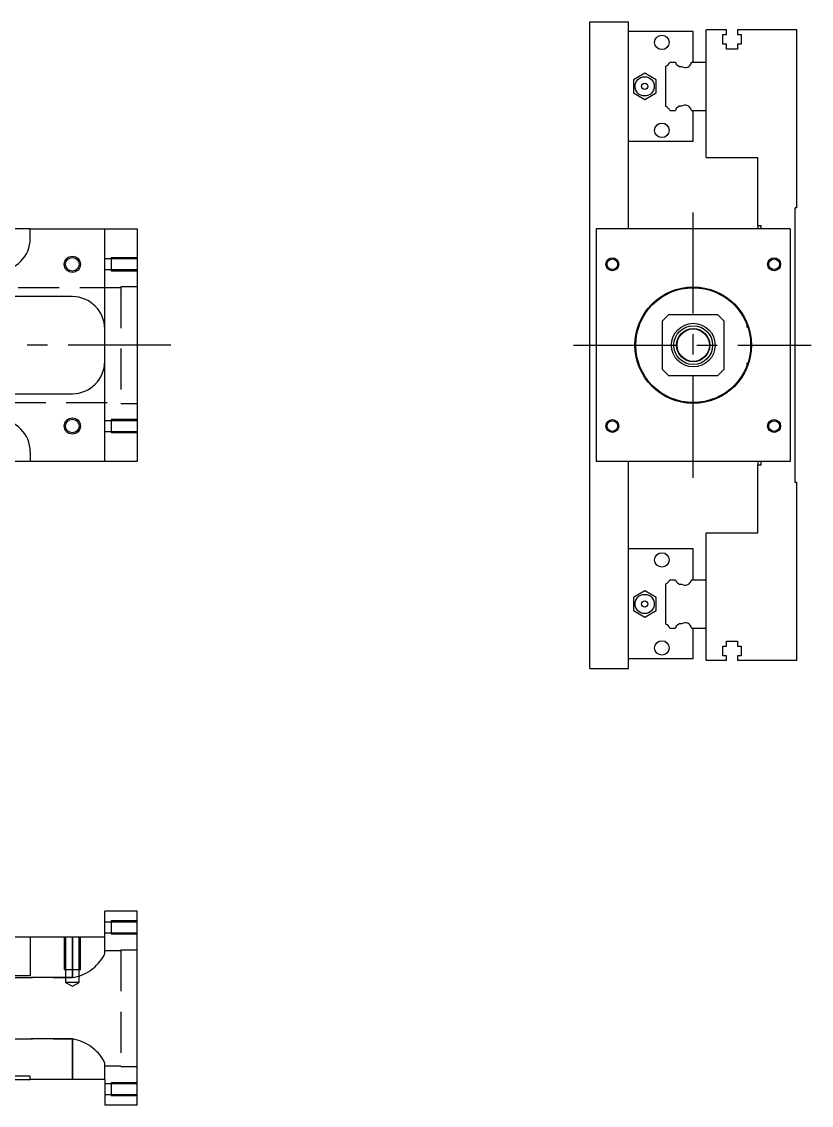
# Model space of a CAD drawing. Extents: x -14 to 711, y -263 to 102.
# Drawn here: x 467.3 to 711.4, y -235 to 100 of the extents above; entities that cross this region are included whole.
import ezdxf

# ---------------------------------------------------------------- set-up
doc = ezdxf.new("R2010")
doc.units = 0
doc.linetypes.add('CENTER', pattern=[50.8, 31.75, -6.35, 6.35, -6.35])
doc.linetypes.add('DASHED', pattern=[19.05, 12.7, -6.35])
doc.layers.get('0').update_dxf_attribs({"linetype": 'CONTINUOUS'})
doc.layers.add('CENTER', color=1, linetype='CENTER')

msp = doc.modelspace()

# ---------------------------------------------------------------- linework, layer by layer
at = {"color": 7, "linetype": 'CONTINUOUS'}
for p, q in [((642.89, 100), (654.89, 100)), ((642.89, -100), (642.89, 100)), ((654.89, 36), (654.89, 100)), ((678.89, 87.5), (678.89, 97.5)), ((685.19, 97.5), (678.89, 97.5)), ((685.19, 96), (685.19, 97.5)), ((688.59, 97.5), (688.59, 96)), ((706.89, 97.5), (688.59, 97.5)), ((706.89, 42.5), (706.89, 97.5)), ((674.89, 97), (654.89, 97)), ((674.89, 87.5), (674.89, 97)), ((684.04, 96), (685.19, 96)), ((684.04, 93), (684.04, 96)), ((688.59, 96), (689.74, 96)), ((689.74, 96), (689.74, 93)), ((685.19, 93), (684.04, 93)), ((685.19, 91.5), (685.19, 93)), ((688.59, 91.5), (685.19, 91.5)), ((688.59, 93), (688.59, 91.5)), ((689.74, 93), (688.59, 93)), ((667.642272, 87.5), (669.41668, 87.5)), ((674.367372, 87.5), (678.89, 87.5)), ((678.89, 72.5), (678.89, 87.5)), ((678.89, 72.5), (678.89, 87.5)), ((659.88996, 84.041452), (656.38996, 82.020726)), ((663.389959, 82.020726), (659.88996, 84.041452)), ((666.39, 73.752272), (666.39, 86.247728)), ((656.38996, 82.020726), (656.389959, 77.979274)), ((663.389959, 77.979274), (663.389959, 82.020726)), ((656.389959, 77.979274), (659.88996, 75.958548)), ((659.88996, 75.958548), (663.389959, 77.979274)), ((667.642272, 72.5), (669.41668, 72.5)), ((674.367372, 72.5), (678.89, 72.5)), ((674.89, 63), (674.89, 72.5)), ((678.89, 58), (678.89, 72.5)), ((674.89, 63), (654.89, 63)), ((678.89, 58), (694.89, 58)), ((694.89, 37), (694.89, 58)), ((706.89, 42.5), (706.39, 42.5)), ((706.39, -42.5), (706.39, 42.5)), ((694.89, 37), (695.89, 37)), ((694.89, 37), (694.89, 36)), ((695.89, 36), (695.89, 37)), ((470, 36), (425, 36)), ((470, 33), (470, 36)), ((470, 36), (493, 36)), ((493, -36), (493, 36)), ((493, 36), (503, 36)), ((503, 36), (503, -36)), ((644.89, 36), (644.89, -36)), ((704.89, 36), (644.89, 36)), ((704.89, 36), (704.89, -36)), ((483, 15), (458, 15)), ((667.39, 9.5), (665.39, 7.5)), ((665.39, -7.5), (665.39, 7.5)), ((667.39, 9.5), (682.39, 9.5)), ((684.39, 7.5), (682.39, 9.5)), ((684.39, 7.5), (684.39, -7.5)), ((691.49, 6.959886), (691.49, 6.285102)), ((691.49, 6.285102), (691.49, 5.499994)), ((691.49, -5.499994), (691.49, -5.500852)), ((691.49, -5.500852), (691.49, -6.285102)), ((691.49, -6.285102), (691.49, -6.959886)), ((665.39, -7.5), (667.39, -9.5)), ((682.39, -9.5), (667.39, -9.5)), ((682.39, -9.5), (684.39, -7.5)), ((458, -15), (483, -15)), ((470, -33), (470, -36)), ((470, -36), (425, -36)), ((493, -36), (470, -36)), ((503, -36), (493, -36)), ((704.89, -36), (644.89, -36)), ((654.89, -100), (654.89, -36)), ((694.89, -36), (694.89, -37)), ((695.89, -37), (695.89, -36)), ((694.89, -58), (694.89, -37)), ((694.89, -37), (695.89, -37)), ((706.89, -42.5), (706.39, -42.5)), ((706.89, -97.5), (706.89, -42.5)), ((678.89, -72.5), (678.89, -58)), ((678.89, -58), (694.89, -58)), ((674.89, -63), (654.89, -63)), ((674.89, -72.5), (674.89, -63)), ((667.642272, -72.5), (669.41668, -72.5)), ((674.367372, -72.5), (678.89, -72.5)), ((678.89, -87.5), (678.89, -72.5)), ((678.89, -87.5), (678.89, -72.5)), ((659.88996, -75.958548), (656.38996, -77.979274)), ((663.389959, -77.979274), (659.88996, -75.958548)), ((666.39, -86.247728), (666.39, -73.752272)), ((656.38996, -77.979274), (656.389959, -82.020726)), ((663.389959, -82.020726), (663.389959, -77.979274)), ((656.389959, -82.020726), (659.88996, -84.041452)), ((659.88996, -84.041452), (663.389959, -82.020726)), ((667.642272, -87.5), (669.41668, -87.5)), ((674.367372, -87.5), (678.89, -87.5)), ((674.89, -97), (674.89, -87.5)), ((678.89, -97.5), (678.89, -87.5)), ((684.04, -93), (685.19, -93)), ((684.04, -96), (684.04, -93)), ((685.19, -91.5), (688.59, -91.5)), ((685.19, -93), (685.19, -91.5)), ((688.59, -91.5), (688.59, -93)), ((688.59, -93), (689.74, -93)), ((689.74, -93), (689.74, -96)), ((674.89, -97), (654.89, -97)), ((685.19, -96), (684.04, -96)), ((685.19, -97.5), (685.19, -96)), ((688.59, -96), (688.59, -97.5)), ((689.74, -96), (688.59, -96)), ((642.89, -100), (654.89, -100)), ((685.19, -97.5), (678.89, -97.5)), ((706.89, -97.5), (688.59, -97.5)), ((493, -182.99), (493, -174.99)), ((503, -174.99), (493, -174.99)), ((503, -234.99), (503, -174.99)), ((470, -182.99), (460, -182.99)), ((470, -182.99), (470, -194.99)), ((493, -182.99), (470, -182.99)), ((470, -194.99), (425, -194.99)), ((470, -225.99), (460, -225.99)), ((460, -226.99), (470, -226.99)), ((470, -226.99), (470, -225.99)), ((493, -226.99), (470, -226.99)), ((493, -226.99), (493, -234.99)), ((503, -234.99), (493, -234.99))]:
    msp.add_line(p, q, dxfattribs=at)
at = {"color": 3, "linetype": 'DASHED'}
for p, q in [((495, 26.999994), (495, 23.000006)), ((503, 26.999994), (495, 26.999994)), ((495, 26.65), (493, 26.65)), ((503, 26.65), (495, 26.65)), ((493, 23.35), (495, 23.35)), ((495, 23.35), (503, 23.35)), ((495, 23.000006), (503, 23.000006)), ((498, 17.75), (443, 17.75)), ((498, 18), (498, -18)), ((503, 18), (498, 18)), ((443, -17.75), (498, -17.75)), ((498, -18), (503, -18)), ((495, -23.35), (493, -23.35)), ((495, -23.000006), (495, -26.999994)), ((503, -23.000006), (495, -23.000006)), ((503, -23.35), (495, -23.35)), ((493, -26.65), (495, -26.65)), ((495, -26.65), (503, -26.65)), ((495, -26.999994), (503, -26.999994)), ((495, -178.34), (493, -178.34)), ((495, -177.990006), (495, -181.989994)), ((503, -177.990006), (495, -177.990006)), ((503, -178.34), (495, -178.34)), ((480.500006, -182.99), (480.500006, -192.99)), ((480.9, -182.99), (480.9, -192.99)), ((483, -182.99), (483, -195.499874)), ((483, -195.499874), (483, -182.99)), ((485.1, -192.99), (485.1, -182.99)), ((485.499994, -192.99), (485.499994, -182.99)), ((493, -181.64), (495, -181.64)), ((493, -187.958778), (493, -182.99)), ((495, -181.64), (503, -181.64)), ((495, -181.989994), (503, -181.989994)), ((498, -187.24), (493, -187.24)), ((498, -186.99), (498, -222.99)), ((503, -186.99), (498, -186.99)), ((492.823178, -188.624328), (492.954746, -188.26671)), ((492.954746, -188.26671), (493, -187.958778)), ((480.500006, -192.99), (485.499994, -192.99)), ((480.9, -192.99), (480.9, -196.99)), ((485.1, -196.99), (485.1, -192.99)), ((458, -195.499874), (483, -195.499874)), ((483, -195.499874), (458, -195.499874)), ((485.1, -196.99), (480.9, -196.99)), ((480.9, -196.99), (483, -198.202436)), ((483, -198.202436), (485.1, -196.99)), ((483, -214.480126), (458, -214.480126)), ((458, -214.480126), (483, -214.480126)), ((483, -214.480126), (483, -226.99)), ((483, -226.99), (483, -214.480126)), ((492.965208, -221.7543), (492.86358, -221.448774)), ((493, -222.021222), (492.965208, -221.7543)), ((493, -226.99), (493, -222.021222)), ((493, -222.74), (498, -222.74)), ((498, -222.99), (503, -222.99)), ((495, -228.34), (493, -228.34)), ((495, -227.990006), (495, -231.989994)), ((503, -227.990006), (495, -227.990006)), ((503, -228.34), (495, -228.34)), ((493, -231.64), (495, -231.64)), ((495, -231.64), (503, -231.64)), ((495, -231.989994), (503, -231.989994))]:
    msp.add_line(p, q, dxfattribs=at)
at = {"color": 7, "linetype": 'CONTINUOUS'}
for centre, radius in [((665.189959, 93.6), 2.25), ((659.88996, 80), 2.97), ((659.88996, 80), 0.97), ((665.189959, 66.4), 2.25), ((483, 25), 2.1), ((649.89, 25), 1.65), ((699.89, 25), 1.65), ((674.89, 0), 18), ((674.89, 0), 17.75), ((674.89, 0), 6.75), ((674.89, 0), 6), ((674.89, 0), 5.125), ((674.89, 0), 5), ((483, -25), 2.1), ((649.89, -25), 1.65), ((699.89, -25), 1.65), ((665.189959, -66.4), 2.25), ((659.88996, -80), 2.97), ((659.88996, -80), 0.97), ((665.189959, -93.6), 2.25)]:
    msp.add_circle(centre, radius, dxfattribs=at)
at = {"color": 3, "linetype": 'CONTINUOUS'}
for centre, radius in [((483, 25), 2.5), ((649.89, 25), 2), ((699.89, 25), 2), ((483, -25), 2.5), ((649.89, -25), 2), ((699.89, -25), 2)]:
    msp.add_circle(centre, radius, dxfattribs=at)
at = {"color": 7, "linetype": 'CONTINUOUS'}
for centre, radius, start, end in [((665.99, 87.9), 1.7, 283.608961, 346.391039), ((671.09, 87.8), 1.7, 190.164249, 277.540197), ((672.39, 87.8), 2, 237.42103, 351.373073), ((665.99, 72.1), 1.7, 13.608961, 76.391039), ((671.09, 72.2), 1.7, 82.459803, 169.835751), ((672.39, 72.2), 2, 8.626927, 122.57897), ((460, 33), 10, 270, 0), ((483, 5), 10, 0, 90), ((483, -5), 10, 270, 0), ((460, -33), 10, 0, 90), ((665.99, -72.1), 1.7, 283.608961, 346.391039), ((671.09, -72.2), 1.7, 190.164249, 277.540197), ((672.39, -72.2), 2, 237.42103, 351.373073), ((665.99, -87.9), 1.7, 13.608961, 76.391039), ((671.09, -87.8), 1.7, 82.459803, 169.835751), ((672.39, -87.8), 2, 8.626927, 122.57897)]:
    msp.add_arc(centre, radius, start, end, dxfattribs=at)
at = {"color": 3, "linetype": 'DASHED'}
for centre, radius, start, end in [((480.794189, -181.893383), 13.784128, 279.20837209, 330.77035528), ((480.666168, -228.248373), 13.964648, 29.13802648, 80.37933944)]:
    msp.add_arc(centre, radius, start, end, dxfattribs=at)
at = {"layer": 'CENTER', "color": 1, "linetype": 'CENTER'}
for p, q in [((674.89, -41), (674.89, 41)), ((513.445, 0), (-13.795, 0)), ((637.89, 0), (711.39, 0))]:
    msp.add_line(p, q, dxfattribs=at)

doc.saveas('drawing.dxf')
